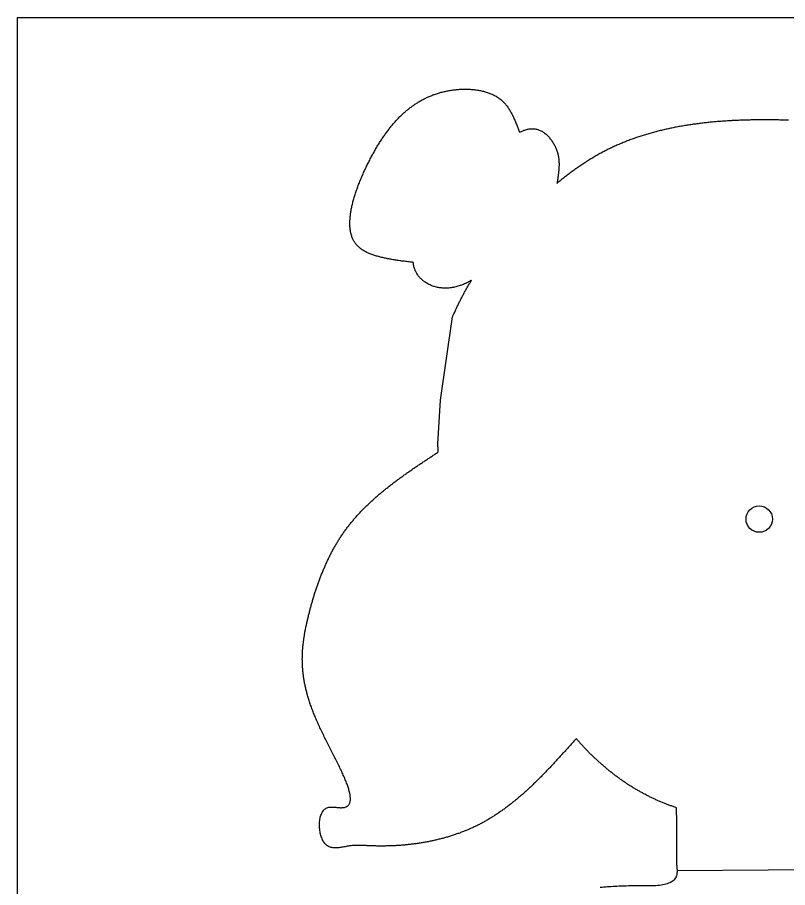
# Model space of a CAD drawing. Header units: millimetres. Extents: x 111 to 2999, y 81 to 1941.
# Drawn here: x 1312.7 to 1603.6, y 1610.7 to 1939.6 of the extents above; entities that cross this region are included whole.
import ezdxf

# ---------------------------------------------------------------- set-up
doc = ezdxf.new("R2010")
doc.units = ezdxf.units.MM
doc.layers.add('RANGO', color=6, linetype='Continuous')

msp = doc.modelspace()

# ---------------------------------------------------------------- linework, layer by layer
msp.add_lwpolyline([(1312.73, 1939.57), (1882.73, 1939.57), (1882.73, 1039.57), (1312.73, 1039.57)], close=True)
for points in [[(1561.71, 1619.18, 0), (1561.71, 1627.22, 0), (1561.71, 1635.26, 0), (1561.61, 1640.92, 0), (1561.3, 1641.03, 0), (1560.98, 1641.14, 0), (1560.66, 1641.25, 0), (1560.35, 1641.36, 0), (1560.03, 1641.47, 0), (1559.72, 1641.58, 0), (1559.4, 1641.69, 0), (1559.09, 1641.81, 0), (1558.78, 1641.92, 0), (1558.46, 1642.04, 0), (1558.15, 1642.16, 0), (1557.84, 1642.28, 0), (1557.53, 1642.4, 0), (1557.22, 1642.53, 0), (1556.91, 1642.65, 0), (1556.6, 1642.77, 0), (1556.29, 1642.9, 0), (1555.98, 1643.03, 0), (1555.67, 1643.16, 0), (1555.37, 1643.29, 0), (1555.06, 1643.42, 0), (1554.75, 1643.55, 0), (1554.45, 1643.69, 0), (1554.14, 1643.82, 0), (1553.84, 1643.96, 0), (1553.53, 1644.1, 0), (1553.23, 1644.24, 0), (1552.93, 1644.38, 0), (1552.63, 1644.52, 0), (1552.32, 1644.66, 0), (1552.02, 1644.81, 0), (1551.72, 1644.95, 0), (1551.42, 1645.1, 0), (1551.12, 1645.25, 0), (1550.83, 1645.4, 0), (1550.53, 1645.55, 0), (1550.23, 1645.7, 0), (1549.93, 1645.86, 0), (1549.64, 1646.01, 0), (1549.34, 1646.17, 0), (1549.05, 1646.33, 0), (1548.75, 1646.49, 0), (1548.46, 1646.65, 0), (1548.17, 1646.81, 0), (1547.88, 1646.97, 0), (1547.58, 1647.14, 0), (1547.29, 1647.3, 0), (1547, 1647.47, 0), (1546.71, 1647.64, 0), (1546.42, 1647.81, 0), (1546.14, 1647.98, 0), (1545.85, 1648.15, 0), (1545.56, 1648.32, 0), (1545.28, 1648.5, 0), (1544.99, 1648.67, 0), (1544.71, 1648.85, 0), (1544.42, 1649.03, 0), (1544.14, 1649.2, 0), (1543.85, 1649.38, 0), (1543.57, 1649.57, 0), (1543.29, 1649.75, 0), (1543.01, 1649.93, 0), (1542.73, 1650.12, 0), (1542.45, 1650.3, 0), (1542.17, 1650.49, 0), (1541.89, 1650.68, 0), (1541.62, 1650.87, 0), (1541.34, 1651.06, 0), (1541.06, 1651.25, 0), (1540.79, 1651.45, 0), (1540.51, 1651.64, 0), (1540.24, 1651.84, 0), (1539.97, 1652.03, 0), (1539.69, 1652.23, 0), (1539.42, 1652.43, 0), (1539.15, 1652.63, 0), (1538.88, 1652.83, 0), (1538.61, 1653.03, 0), (1538.34, 1653.23, 0), (1538.07, 1653.44, 0), (1537.81, 1653.64, 0), (1537.54, 1653.85, 0), (1537.27, 1654.06, 0), (1537.01, 1654.27, 0), (1536.74, 1654.47, 0), (1536.48, 1654.69, 0), (1536.22, 1654.9, 0), (1535.95, 1655.11, 0), (1535.69, 1655.32, 0), (1535.43, 1655.54, 0), (1535.17, 1655.75, 0), (1534.91, 1655.97, 0), (1534.65, 1656.19, 0), (1534.4, 1656.41, 0), (1534.14, 1656.63, 0), (1533.88, 1656.85, 0), (1533.63, 1657.07, 0), (1533.37, 1657.29, 0), (1533.12, 1657.51, 0), (1532.86, 1657.74, 0), (1532.61, 1657.96, 0), (1532.36, 1658.19, 0), (1532.11, 1658.42, 0), (1531.86, 1658.65, 0), (1531.61, 1658.87, 0), (1531.36, 1659.11, 0), (1531.11, 1659.34, 0), (1530.86, 1659.57, 0), (1530.62, 1659.8, 0), (1530.37, 1660.03, 0), (1530.13, 1660.27, 0), (1529.88, 1660.51, 0), (1529.64, 1660.74, 0), (1529.4, 1660.98, 0), (1529.15, 1661.22, 0), (1528.91, 1661.46, 0), (1528.67, 1661.7, 0), (1528.43, 1661.94, 0), (1528.2, 1662.18, 0), (1527.96, 1662.42, 0), (1527.72, 1662.66, 0), (1527.48, 1662.91, 0), (1527.25, 1663.15, 0), (1527.01, 1663.4, 0), (1526.78, 1663.65, 0), (1526.55, 1663.89, 0), (1526.32, 1664.14, 0), (1526.08, 1664.39, 0), (1525.85, 1664.64, 0), (1525.62, 1664.89, 0), (1525.4, 1665.14, 0), (1525.17, 1665.4, 0), (1524.94, 1665.65, 0), (1524.71, 1665.9, 0), (1524.49, 1666.16, 0), (1524.26, 1666.41, 0), (1524.04, 1666.67, 0), (1523.82, 1666.92, 0), (1523.58, 1666.89, 0), (1523.33, 1666.61, 0), (1523.07, 1666.32, 0), (1522.82, 1666.04, 0), (1522.56, 1665.75, 0), (1522.31, 1665.47, 0), (1522.06, 1665.18, 0), (1521.8, 1664.9, 0), (1521.55, 1664.61, 0), (1521.3, 1664.33, 0), (1521.04, 1664.04, 0), (1520.79, 1663.76, 0), (1520.53, 1663.47, 0), (1520.28, 1663.19, 0), (1520.03, 1662.91, 0), (1519.77, 1662.62, 0), (1519.52, 1662.34, 0), (1519.26, 1662.06, 0), (1519.01, 1661.77, 0), (1518.75, 1661.49, 0), (1518.5, 1661.21, 0), (1518.24, 1660.93, 0), (1517.99, 1660.64, 0), (1517.73, 1660.36, 0), (1517.47, 1660.08, 0), (1517.22, 1659.8, 0), (1516.96, 1659.52, 0), (1516.7, 1659.24, 0), (1516.45, 1658.96, 0), (1516.19, 1658.68, 0), (1515.93, 1658.4, 0), (1515.68, 1658.12, 0), (1515.42, 1657.84, 0), (1515.16, 1657.56, 0), (1514.9, 1657.29, 0), (1514.64, 1657.01, 0), (1514.38, 1656.73, 0), (1514.12, 1656.46, 0), (1513.86, 1656.18, 0), (1513.6, 1655.91, 0), (1513.34, 1655.63, 0), (1513.08, 1655.36, 0), (1512.82, 1655.08, 0), (1512.56, 1654.81, 0), (1512.3, 1654.54, 0), (1512.04, 1654.27, 0), (1511.78, 1654, 0), (1511.51, 1653.73, 0), (1511.25, 1653.46, 0), (1510.99, 1653.19, 0), (1510.72, 1652.92, 0), (1510.46, 1652.65, 0), (1510.19, 1652.39, 0), (1509.93, 1652.12, 0), (1509.66, 1651.85, 0), (1509.4, 1651.59, 0), (1509.13, 1651.32, 0), (1508.86, 1651.06, 0), (1508.59, 1650.8, 0), (1508.33, 1650.54, 0), (1508.06, 1650.28, 0), (1507.79, 1650.02, 0), (1507.52, 1649.76, 0), (1507.25, 1649.5, 0), (1506.98, 1649.24, 0), (1506.71, 1648.98, 0), (1506.43, 1648.73, 0), (1506.16, 1648.47, 0), (1505.89, 1648.22, 0), (1505.62, 1647.97, 0), (1505.34, 1647.71, 0), (1505.07, 1647.46, 0), (1504.79, 1647.21, 0), (1504.52, 1646.96, 0), (1504.24, 1646.71, 0), (1503.96, 1646.47, 0), (1503.68, 1646.22, 0), (1503.41, 1645.97, 0), (1503.13, 1645.73, 0), (1502.85, 1645.49, 0), (1502.57, 1645.25, 0), (1502.29, 1645, 0), (1502, 1644.76, 0), (1501.72, 1644.53, 0), (1501.44, 1644.29, 0), (1501.15, 1644.05, 0), (1500.87, 1643.82, 0), (1500.58, 1643.58, 0), (1500.3, 1643.35, 0), (1500.01, 1643.12, 0), (1499.72, 1642.89, 0), (1499.44, 1642.66, 0), (1499.15, 1642.43, 0), (1498.86, 1642.2, 0), (1498.57, 1641.98, 0), (1498.28, 1641.75, 0), (1497.98, 1641.53, 0), (1497.69, 1641.31, 0), (1497.4, 1641.09, 0), (1497.1, 1640.87, 0), (1496.81, 1640.65, 0), (1496.51, 1640.43, 0), (1496.21, 1640.22, 0), (1495.92, 1640, 0), (1495.62, 1639.79, 0), (1495.32, 1639.58, 0), (1495.02, 1639.37, 0), (1494.71, 1639.16, 0), (1494.41, 1638.96, 0), (1494.11, 1638.75, 0), (1493.8, 1638.55, 0), (1493.5, 1638.35, 0), (1493.19, 1638.15, 0), (1492.89, 1637.95, 0), (1492.58, 1637.75, 0), (1492.27, 1637.55, 0), (1491.96, 1637.36, 0), (1491.65, 1637.17, 0), (1491.34, 1636.97, 0), (1491.02, 1636.79, 0), (1490.71, 1636.6, 0), (1490.39, 1636.41, 0), (1490.08, 1636.23, 0), (1489.76, 1636.04, 0), (1489.44, 1635.86, 0), (1489.12, 1635.68, 0), (1488.8, 1635.5, 0), (1488.48, 1635.33, 0), (1488.16, 1635.15, 0), (1487.84, 1634.98, 0), (1487.51, 1634.81, 0), (1487.19, 1634.64, 0), (1486.86, 1634.47, 0), (1486.53, 1634.3, 0), (1486.21, 1634.14, 0), (1485.88, 1633.98, 0), (1485.54, 1633.82, 0), (1485.21, 1633.66, 0), (1484.88, 1633.5, 0), (1484.54, 1633.35, 0), (1484.21, 1633.19, 0), (1483.87, 1633.04, 0), (1483.53, 1632.89, 0), (1483.2, 1632.75, 0), (1482.86, 1632.6, 0), (1482.51, 1632.46, 0), (1482.17, 1632.31, 0), (1481.83, 1632.17, 0), (1481.48, 1632.04, 0), (1481.14, 1631.9, 0), (1480.79, 1631.77, 0), (1480.45, 1631.63, 0), (1480.1, 1631.5, 0), (1479.75, 1631.37, 0), (1479.4, 1631.24, 0), (1479.05, 1631.12, 0), (1478.7, 1631, 0), (1478.34, 1630.87, 0), (1477.99, 1630.75, 0), (1477.63, 1630.63, 0), (1477.28, 1630.52, 0), (1476.92, 1630.4, 0), (1476.57, 1630.29, 0), (1476.21, 1630.18, 0), (1475.85, 1630.07, 0), (1475.49, 1629.96, 0), (1475.13, 1629.85, 0), (1474.77, 1629.75, 0), (1474.41, 1629.65, 0), (1474.05, 1629.55, 0), (1473.69, 1629.45, 0), (1473.32, 1629.35, 0), (1472.96, 1629.25, 0), (1472.59, 1629.16, 0), (1472.23, 1629.07, 0), (1471.86, 1628.98, 0), (1471.5, 1628.89, 0), (1471.13, 1628.8, 0), (1470.76, 1628.71, 0), (1470.4, 1628.63, 0), (1470.03, 1628.55, 0), (1469.66, 1628.47, 0), (1469.29, 1628.39, 0), (1468.92, 1628.31, 0), (1468.55, 1628.23, 0), (1468.18, 1628.16, 0), (1467.81, 1628.09, 0), (1467.44, 1628.02, 0), (1467.07, 1627.95, 0), (1466.7, 1627.88, 0), (1466.32, 1627.81, 0), (1465.95, 1627.75, 0), (1465.58, 1627.69, 0), (1465.21, 1627.63, 0), (1464.83, 1627.57, 0), (1464.46, 1627.51, 0), (1464.09, 1627.45, 0), (1463.71, 1627.4, 0), (1463.34, 1627.34, 0), (1462.96, 1627.29, 0), (1462.59, 1627.24, 0), (1462.21, 1627.19, 0), (1461.84, 1627.15, 0), (1461.46, 1627.1, 0), (1461.09, 1627.06, 0), (1460.71, 1627.02, 0), (1460.34, 1626.97, 0), (1459.96, 1626.94, 0), (1459.59, 1626.9, 0), (1459.21, 1626.86, 0), (1458.84, 1626.83, 0), (1458.46, 1626.79, 0), (1458.09, 1626.76, 0), (1457.71, 1626.73, 0), (1457.34, 1626.7, 0), (1456.96, 1626.68, 0), (1456.59, 1626.65, 0), (1456.21, 1626.63, 0), (1455.84, 1626.6, 0), (1455.47, 1626.58, 0), (1455.09, 1626.56, 0), (1454.72, 1626.54, 0), (1454.34, 1626.53, 0), (1453.97, 1626.51, 0), (1453.6, 1626.5, 0), (1453.22, 1626.49, 0), (1452.85, 1626.47, 0), (1452.48, 1626.46, 0), (1452.11, 1626.46, 0), (1451.73, 1626.45, 0), (1451.36, 1626.44, 0), (1450.99, 1626.44, 0), (1450.62, 1626.44, 0), (1450.25, 1626.44, 0), (1449.88, 1626.44, 0), (1449.51, 1626.44, 0), (1449.14, 1626.44, 0), (1448.77, 1626.45, 0), (1448.4, 1626.45, 0), (1448.04, 1626.46, 0), (1447.67, 1626.47, 0), (1447.3, 1626.48, 0), (1446.94, 1626.49, 0), (1446.57, 1626.5, 0), (1446.21, 1626.51, 0), (1445.84, 1626.53, 0), (1445.48, 1626.55, 0), (1445.11, 1626.56, 0), (1444.75, 1626.58, 0), (1444.39, 1626.6, 0), (1444.03, 1626.62, 0), (1443.66, 1626.64, 0), (1443.3, 1626.66, 0), (1442.94, 1626.68, 0), (1442.57, 1626.69, 0), (1442.21, 1626.7, 0), (1441.84, 1626.71, 0), (1441.47, 1626.71, 0), (1441.1, 1626.71, 0), (1440.73, 1626.71, 0), (1440.35, 1626.69, 0), (1439.98, 1626.68, 0), (1439.59, 1626.65, 0), (1439.21, 1626.62, 0), (1438.82, 1626.58, 0), (1438.43, 1626.53, 0), (1438.04, 1626.47, 0), (1437.64, 1626.4, 0), (1437.24, 1626.34, 0), (1436.84, 1626.26, 0), (1436.44, 1626.19, 0), (1436.04, 1626.12, 0), (1435.64, 1626.05, 0), (1435.24, 1625.98, 0), (1434.84, 1625.92, 0), (1434.45, 1625.86, 0), (1434.06, 1625.81, 0), (1433.67, 1625.77, 0), (1433.29, 1625.75, 0), (1432.91, 1625.73, 0), (1432.54, 1625.73, 0), (1432.18, 1625.75, 0), (1431.82, 1625.78, 0), (1431.48, 1625.84, 0), (1431.14, 1625.91, 0), (1430.81, 1626.01, 0), (1430.49, 1626.13, 0), (1430.18, 1626.28, 0), (1429.88, 1626.46, 0), (1429.6, 1626.66, 0), (1429.33, 1626.89, 0), (1429.07, 1627.15, 0), (1428.82, 1627.44, 0), (1428.59, 1627.75, 0), (1428.37, 1628.08, 0), (1428.16, 1628.44, 0), (1427.97, 1628.81, 0), (1427.79, 1629.2, 0), (1427.63, 1629.61, 0), (1427.47, 1630.03, 0), (1427.34, 1630.46, 0), (1427.22, 1630.91, 0), (1427.11, 1631.36, 0), (1427.02, 1631.82, 0), (1426.94, 1632.29, 0), (1426.87, 1632.76, 0), (1426.83, 1633.24, 0), (1426.79, 1633.71, 0), (1426.78, 1634.19, 0), (1426.78, 1634.66, 0), (1426.79, 1635.13, 0), (1426.82, 1635.59, 0), (1426.87, 1636.05, 0), (1426.93, 1636.49, 0), (1427.01, 1636.93, 0), (1427.11, 1637.35, 0), (1427.22, 1637.76, 0), (1427.35, 1638.16, 0), (1427.5, 1638.54, 0), (1427.66, 1638.9, 0), (1427.84, 1639.23, 0), (1428.04, 1639.55, 0), (1428.26, 1639.84, 0), (1428.49, 1640.11, 0), (1428.75, 1640.35, 0), (1429.02, 1640.56, 0), (1429.31, 1640.75, 0), (1429.62, 1640.9, 0), (1429.94, 1641.01, 0), (1430.29, 1641.1, 0), (1430.65, 1641.15, 0), (1431.02, 1641.18, 0), (1431.39, 1641.19, 0), (1431.78, 1641.19, 0), (1432.17, 1641.17, 0), (1432.56, 1641.13, 0), (1432.95, 1641.1, 0), (1433.33, 1641.06, 0), (1433.71, 1641.02, 0), (1434.08, 1640.98, 0), (1434.44, 1640.95, 0), (1434.78, 1640.94, 0), (1435.1, 1640.94, 0), (1435.41, 1640.95, 0), (1435.7, 1640.97, 0), (1435.98, 1641.01, 0), (1436.23, 1641.07, 0), (1436.48, 1641.13, 0), (1436.71, 1641.21, 0), (1436.92, 1641.3, 0), (1437.12, 1641.41, 0), (1437.3, 1641.53, 0), (1437.47, 1641.66, 0), (1437.63, 1641.8, 0), (1437.77, 1641.95, 0), (1437.89, 1642.12, 0), (1438.01, 1642.29, 0), (1438.11, 1642.48, 0), (1438.2, 1642.68, 0), (1438.27, 1642.89, 0), (1438.33, 1643.11, 0), (1438.38, 1643.34, 0), (1438.42, 1643.58, 0), (1438.45, 1643.83, 0), (1438.46, 1644.1, 0), (1438.47, 1644.37, 0), (1438.46, 1644.65, 0), (1438.44, 1644.94, 0), (1438.41, 1645.24, 0), (1438.37, 1645.54, 0), (1438.32, 1645.86, 0), (1438.26, 1646.18, 0), (1438.2, 1646.52, 0), (1438.12, 1646.86, 0), (1438.03, 1647.21, 0), (1437.93, 1647.56, 0), (1437.83, 1647.93, 0), (1437.72, 1648.3, 0), (1437.6, 1648.68, 0), (1437.47, 1649.06, 0), (1437.33, 1649.45, 0), (1437.19, 1649.85, 0), (1437.03, 1650.25, 0), (1436.88, 1650.66, 0), (1436.71, 1651.08, 0), (1436.54, 1651.5, 0), (1436.36, 1651.93, 0), (1436.18, 1652.36, 0), (1435.99, 1652.8, 0), (1435.8, 1653.24, 0), (1435.6, 1653.69, 0), (1435.39, 1654.14, 0), (1435.18, 1654.6, 0), (1434.97, 1655.06, 0), (1434.75, 1655.52, 0), (1434.53, 1655.99, 0), (1434.3, 1656.46, 0), (1434.07, 1656.93, 0), (1433.84, 1657.41, 0), (1433.6, 1657.89, 0), (1433.37, 1658.37, 0), (1433.12, 1658.85, 0), (1432.88, 1659.34, 0), (1432.64, 1659.83, 0), (1432.39, 1660.32, 0), (1432.14, 1660.81, 0), (1431.89, 1661.31, 0), (1431.64, 1661.8, 0), (1431.38, 1662.3, 0), (1431.13, 1662.8, 0), (1430.88, 1663.29, 0), (1430.63, 1663.79, 0), (1430.37, 1664.29, 0), (1430.12, 1664.79, 0), (1429.87, 1665.29, 0), (1429.62, 1665.78, 0), (1429.36, 1666.28, 0), (1429.12, 1666.78, 0), (1428.87, 1667.27, 0), (1428.62, 1667.77, 0), (1428.38, 1668.26, 0), (1428.14, 1668.75, 0), (1427.9, 1669.24, 0), (1427.66, 1669.73, 0), (1427.43, 1670.21, 0), (1427.2, 1670.69, 0), (1426.97, 1671.17, 0), (1426.75, 1671.65, 0), (1426.53, 1672.13, 0), (1426.32, 1672.6, 0), (1426.11, 1673.06, 0), (1425.9, 1673.53, 0), (1425.7, 1673.99, 0), (1425.5, 1674.45, 0), (1425.31, 1674.9, 0), (1425.12, 1675.36, 0), (1424.94, 1675.8, 0), (1424.76, 1676.25, 0), (1424.58, 1676.69, 0), (1424.41, 1677.13, 0), (1424.24, 1677.57, 0), (1424.08, 1678.01, 0), (1423.92, 1678.44, 0), (1423.76, 1678.87, 0), (1423.61, 1679.29, 0), (1423.46, 1679.71, 0), (1423.32, 1680.14, 0), (1423.17, 1680.55, 0), (1423.04, 1680.97, 0), (1422.9, 1681.38, 0), (1422.78, 1681.79, 0), (1422.65, 1682.2, 0), (1422.53, 1682.61, 0), (1422.41, 1683.01, 0), (1422.29, 1683.41, 0), (1422.18, 1683.81, 0), (1422.08, 1684.2, 0), (1421.97, 1684.6, 0), (1421.87, 1684.99, 0), (1421.77, 1685.38, 0), (1421.68, 1685.77, 0), (1421.59, 1686.15, 0), (1421.5, 1686.54, 0), (1421.42, 1686.92, 0), (1421.34, 1687.3, 0), (1421.26, 1687.67, 0), (1421.19, 1688.05, 0), (1421.12, 1688.42, 0), (1421.05, 1688.79, 0), (1420.99, 1689.16, 0), (1420.93, 1689.53, 0), (1420.87, 1689.9, 0), (1420.81, 1690.26, 0), (1420.76, 1690.63, 0), (1420.71, 1690.99, 0), (1420.67, 1691.35, 0), (1420.62, 1691.71, 0), (1420.58, 1692.07, 0), (1420.55, 1692.42, 0), (1420.51, 1692.78, 0), (1420.48, 1693.13, 0), (1420.45, 1693.48, 0), (1420.43, 1693.83, 0), (1420.4, 1694.18, 0), (1420.38, 1694.53, 0), (1420.37, 1694.88, 0), (1420.35, 1695.22, 0), (1420.34, 1695.57, 0), (1420.33, 1695.91, 0), (1420.32, 1696.25, 0), (1420.32, 1696.6, 0), (1420.31, 1696.94, 0), (1420.31, 1697.28, 0), (1420.32, 1697.62, 0), (1420.32, 1697.96, 0), (1420.33, 1698.29, 0), (1420.34, 1698.63, 0), (1420.35, 1698.97, 0), (1420.36, 1699.3, 0), (1420.38, 1699.64, 0), (1420.4, 1699.97, 0), (1420.42, 1700.31, 0), (1420.44, 1700.64, 0), (1420.47, 1700.97, 0), (1420.5, 1701.3, 0), (1420.53, 1701.64, 0), (1420.56, 1701.97, 0), (1420.59, 1702.3, 0), (1420.63, 1702.63, 0), (1420.66, 1702.96, 0), (1420.7, 1703.29, 0), (1420.74, 1703.63, 0), (1420.79, 1703.96, 0), (1420.83, 1704.29, 0), (1420.88, 1704.62, 0), (1420.93, 1704.95, 0), (1420.98, 1705.28, 0), (1421.03, 1705.61, 0), (1421.08, 1705.94, 0), (1421.14, 1706.27, 0), (1421.2, 1706.6, 0), (1421.25, 1706.93, 0), (1421.31, 1707.27, 0), (1421.38, 1707.6, 0), (1421.44, 1707.93, 0), (1421.5, 1708.26, 0), (1421.57, 1708.6, 0), (1421.64, 1708.93, 0), (1421.7, 1709.27, 0), (1421.77, 1709.6, 0), (1421.85, 1709.94, 0), (1421.92, 1710.27, 0), (1421.99, 1710.61, 0), (1422.07, 1710.95, 0), (1422.14, 1711.28, 0), (1422.22, 1711.62, 0), (1422.3, 1711.96, 0), (1422.38, 1712.3, 0), (1422.46, 1712.65, 0), (1422.54, 1712.99, 0), (1422.62, 1713.33, 0), (1422.71, 1713.68, 0), (1422.79, 1714.02, 0), (1422.88, 1714.37, 0), (1422.97, 1714.71, 0), (1423.06, 1715.06, 0), (1423.15, 1715.41, 0), (1423.24, 1715.75, 0), (1423.33, 1716.1, 0), (1423.42, 1716.45, 0), (1423.52, 1716.8, 0), (1423.61, 1717.15, 0), (1423.71, 1717.5, 0), (1423.81, 1717.85, 0), (1423.91, 1718.21, 0), (1424.01, 1718.56, 0), (1424.11, 1718.91, 0), (1424.21, 1719.26, 0), (1424.31, 1719.61, 0), (1424.42, 1719.97, 0), (1424.53, 1720.32, 0), (1424.63, 1720.68, 0), (1424.74, 1721.03, 0), (1424.85, 1721.38, 0), (1424.97, 1721.74, 0), (1425.08, 1722.09, 0), (1425.19, 1722.45, 0), (1425.31, 1722.8, 0), (1425.42, 1723.16, 0), (1425.54, 1723.51, 0), (1425.66, 1723.87, 0), (1425.78, 1724.22, 0), (1425.9, 1724.58, 0), (1426.03, 1724.93, 0), (1426.15, 1725.29, 0), (1426.28, 1725.64, 0), (1426.4, 1725.99, 0), (1426.53, 1726.35, 0), (1426.66, 1726.7, 0), (1426.79, 1727.06, 0), (1426.93, 1727.41, 0), (1427.06, 1727.76, 0), (1427.2, 1728.12, 0), (1427.33, 1728.47, 0), (1427.47, 1728.82, 0), (1427.61, 1729.17, 0), (1427.75, 1729.53, 0), (1427.89, 1729.88, 0), (1428.04, 1730.23, 0), (1428.18, 1730.58, 0), (1428.33, 1730.93, 0), (1428.48, 1731.28, 0), (1428.63, 1731.62, 0), (1428.78, 1731.97, 0), (1428.93, 1732.32, 0), (1429.08, 1732.67, 0), (1429.24, 1733.01, 0), (1429.4, 1733.36, 0), (1429.55, 1733.7, 0), (1429.71, 1734.05, 0), (1429.87, 1734.39, 0), (1430.04, 1734.73, 0), (1430.2, 1735.07, 0), (1430.37, 1735.42, 0), (1430.53, 1735.76, 0), (1430.7, 1736.09, 0), (1430.87, 1736.43, 0), (1431.04, 1736.77, 0), (1431.22, 1737.11, 0), (1431.39, 1737.44, 0), (1431.57, 1737.78, 0), (1431.75, 1738.11, 0), (1431.93, 1738.44, 0), (1432.11, 1738.77, 0), (1432.29, 1739.1, 0), (1432.47, 1739.43, 0), (1432.66, 1739.76, 0), (1432.85, 1740.09, 0), (1433.04, 1740.41, 0), (1433.23, 1740.73, 0), (1433.42, 1741.06, 0), (1433.61, 1741.38, 0), (1433.81, 1741.7, 0), (1434, 1742.02, 0), (1434.2, 1742.33, 0), (1434.4, 1742.65, 0), (1434.61, 1742.96, 0), (1434.81, 1743.28, 0), (1435.01, 1743.59, 0), (1435.22, 1743.9, 0), (1435.43, 1744.21, 0), (1435.64, 1744.51, 0), (1435.85, 1744.82, 0), (1436.07, 1745.12, 0), (1436.28, 1745.43, 0), (1436.5, 1745.73, 0), (1436.72, 1746.03, 0), (1436.94, 1746.32, 0), (1437.16, 1746.62, 0), (1437.38, 1746.92, 0), (1437.6, 1747.21, 0), (1437.83, 1747.5, 0), (1438.06, 1747.79, 0), (1438.29, 1748.08, 0), (1438.52, 1748.37, 0), (1438.75, 1748.66, 0), (1438.98, 1748.94, 0), (1439.22, 1749.23, 0), (1439.46, 1749.51, 0), (1439.69, 1749.79, 0), (1439.93, 1750.07, 0), (1440.17, 1750.35, 0), (1440.42, 1750.63, 0), (1440.66, 1750.9, 0), (1440.9, 1751.18, 0), (1441.15, 1751.45, 0), (1441.4, 1751.72, 0), (1441.65, 1751.99, 0), (1441.9, 1752.26, 0), (1442.15, 1752.53, 0), (1442.4, 1752.8, 0), (1442.66, 1753.07, 0), (1442.91, 1753.33, 0), (1443.17, 1753.59, 0), (1443.43, 1753.86, 0), (1443.68, 1754.12, 0), (1443.94, 1754.38, 0), (1444.21, 1754.64, 0), (1444.47, 1754.9, 0), (1444.73, 1755.15, 0), (1445, 1755.41, 0), (1445.26, 1755.67, 0), (1445.53, 1755.92, 0), (1445.8, 1756.17, 0), (1446.07, 1756.42, 0), (1446.34, 1756.67, 0), (1446.61, 1756.92, 0), (1446.89, 1757.17, 0), (1447.16, 1757.42, 0), (1447.43, 1757.67, 0), (1447.71, 1757.91, 0), (1447.99, 1758.16, 0), (1448.26, 1758.4, 0), (1448.54, 1758.65, 0), (1448.82, 1758.89, 0), (1449.1, 1759.13, 0), (1449.39, 1759.37, 0), (1449.67, 1759.61, 0), (1449.95, 1759.85, 0), (1450.24, 1760.09, 0), (1450.52, 1760.33, 0), (1450.81, 1760.56, 0), (1451.1, 1760.8, 0), (1451.39, 1761.03, 0), (1451.67, 1761.27, 0), (1451.96, 1761.5, 0), (1452.26, 1761.73, 0), (1452.55, 1761.96, 0), (1452.84, 1762.19, 0), (1453.13, 1762.42, 0), (1453.43, 1762.65, 0), (1453.72, 1762.88, 0), (1454.02, 1763.11, 0), (1454.31, 1763.34, 0), (1454.61, 1763.56, 0), (1454.91, 1763.79, 0), (1455.21, 1764.02, 0), (1455.5, 1764.24, 0), (1455.8, 1764.46, 0), (1456.1, 1764.69, 0), (1456.4, 1764.91, 0), (1456.71, 1765.13, 0), (1457.01, 1765.35, 0), (1457.31, 1765.58, 0), (1457.61, 1765.8, 0), (1457.92, 1766.02, 0), (1458.22, 1766.24, 0), (1458.53, 1766.46, 0), (1458.83, 1766.67, 0), (1459.14, 1766.89, 0), (1459.45, 1767.11, 0), (1459.75, 1767.33, 0), (1460.06, 1767.54, 0), (1460.37, 1767.76, 0), (1460.68, 1767.98, 0), (1460.99, 1768.19, 0), (1461.3, 1768.41, 0), (1461.61, 1768.62, 0), (1461.92, 1768.83, 0), (1462.23, 1769.05, 0), (1462.54, 1769.26, 0), (1462.85, 1769.47, 0), (1463.16, 1769.69, 0), (1463.48, 1769.9, 0), (1463.79, 1770.11, 0), (1464.1, 1770.32, 0), (1464.41, 1770.54, 0), (1464.73, 1770.75, 0), (1465.04, 1770.96, 0), (1465.36, 1771.17, 0), (1465.67, 1771.38, 0), (1465.98, 1771.59, 0), (1466.3, 1771.8, 0), (1466.61, 1772.01, 0), (1466.93, 1772.22, 0), (1467.24, 1772.43, 0), (1467.56, 1772.64, 0), (1467.88, 1772.85, 0), (1468.19, 1773.06, 0), (1468.51, 1773.26, 0), (1468.82, 1773.47, 0), (1469.14, 1773.68, 0), (1469.46, 1773.89, 0), (1469.77, 1774.1, 0), (1470.09, 1774.31, 0), (1470.41, 1774.52, 0), (1470.72, 1774.72, 0), (1471.04, 1774.93, 0), (1471.36, 1775.14, 0), (1471.67, 1775.35, 0), (1471.66, 1775.68, 0), (1471.63, 1776.02, 0), (1471.61, 1776.36, 0), (1471.59, 1776.7, 0), (1471.56, 1777.03, 0), (1471.54, 1777.37, 0), (1471.51, 1777.71, 0), (1471.49, 1778.04, 0), (1471.47, 1778.38, 0), (1472.5, 1794.88, 0), (1477.07, 1826.38, 0), (1477.2, 1826.69, 0), (1477.33, 1826.99, 0), (1477.46, 1827.3, 0), (1477.59, 1827.61, 0), (1477.73, 1827.91, 0), (1477.86, 1828.22, 0), (1478, 1828.53, 0), (1478.14, 1828.83, 0), (1478.28, 1829.14, 0), (1478.42, 1829.44, 0), (1478.56, 1829.75, 0), (1478.7, 1830.05, 0), (1478.84, 1830.35, 0), (1478.99, 1830.66, 0), (1479.13, 1830.96, 0), (1479.28, 1831.26, 0), (1479.43, 1831.57, 0), (1479.58, 1831.87, 0), (1479.73, 1832.17, 0), (1479.88, 1832.47, 0), (1480.03, 1832.77, 0), (1480.18, 1833.07, 0), (1480.34, 1833.37, 0), (1480.49, 1833.67, 0), (1480.65, 1833.97, 0), (1480.81, 1834.27, 0), (1480.96, 1834.57, 0), (1481.12, 1834.87, 0), (1481.28, 1835.16, 0), (1481.45, 1835.46, 0), (1481.61, 1835.76, 0), (1481.77, 1836.06, 0), (1481.94, 1836.35, 0), (1482.1, 1836.65, 0), (1482.27, 1836.94, 0), (1482.44, 1837.24, 0), (1482.61, 1837.53, 0), (1482.78, 1837.83, 0), (1482.95, 1838.12, 0), (1483.12, 1838.41, 0), (1483.29, 1838.71, 0), (1483.46, 1839, 0), (1483.64, 1839.29, 0), (1483.81, 1839.58, 0), (1483.99, 1839.88, 0), (1484.17, 1840.17, 0), (1484.13, 1840.24, 0), (1483.81, 1840.03, 0), (1483.47, 1839.82, 0), (1483.12, 1839.62, 0), (1482.76, 1839.42, 0), (1482.39, 1839.23, 0), (1482, 1839.04, 0), (1481.61, 1838.86, 0), (1481.2, 1838.69, 0), (1480.79, 1838.52, 0), (1480.38, 1838.37, 0), (1479.95, 1838.22, 0), (1479.53, 1838.08, 0), (1479.1, 1837.95, 0), (1478.67, 1837.83, 0), (1478.24, 1837.72, 0), (1477.81, 1837.62, 0), (1477.39, 1837.53, 0), (1476.96, 1837.46, 0), (1476.54, 1837.4, 0), (1476.12, 1837.35, 0), (1475.7, 1837.31, 0), (1475.29, 1837.28, 0), (1474.88, 1837.26, 0), (1474.48, 1837.25, 0), (1474.07, 1837.25, 0), (1473.68, 1837.27, 0), (1473.28, 1837.29, 0), (1472.89, 1837.33, 0), (1472.51, 1837.37, 0), (1472.12, 1837.42, 0), (1471.75, 1837.49, 0), (1471.38, 1837.56, 0), (1471.01, 1837.64, 0), (1470.65, 1837.73, 0), (1470.29, 1837.83, 0), (1469.94, 1837.94, 0), (1469.59, 1838.06, 0), (1469.25, 1838.19, 0), (1468.92, 1838.32, 0), (1468.59, 1838.46, 0), (1468.27, 1838.61, 0), (1467.96, 1838.77, 0), (1467.65, 1838.94, 0), (1467.35, 1839.11, 0), (1467.05, 1839.29, 0), (1466.76, 1839.48, 0), (1466.48, 1839.67, 0), (1466.21, 1839.87, 0), (1465.95, 1840.08, 0), (1465.69, 1840.29, 0), (1465.44, 1840.51, 0), (1465.2, 1840.74, 0), (1464.96, 1840.97, 0), (1464.74, 1841.21, 0), (1464.52, 1841.45, 0), (1464.32, 1841.7, 0), (1464.12, 1841.95, 0), (1463.93, 1842.21, 0), (1463.75, 1842.47, 0), (1463.58, 1842.74, 0), (1463.41, 1843.01, 0), (1463.26, 1843.29, 0), (1463.12, 1843.57, 0), (1462.99, 1843.86, 0), (1462.87, 1844.15, 0), (1462.76, 1844.44, 0), (1462.66, 1844.74, 0), (1462.56, 1845.04, 0), (1462.48, 1845.34, 0), (1462.41, 1845.65, 0), (1462.34, 1845.96, 0), (1462.29, 1846.27, 0), (1462.24, 1846.59, 0), (1462.2, 1846.91, 0), (1461.86, 1847.02, 0), (1461.43, 1847.08, 0), (1460.99, 1847.13, 0), (1460.55, 1847.19, 0), (1460.12, 1847.24, 0), (1459.68, 1847.29, 0), (1459.25, 1847.35, 0), (1458.82, 1847.41, 0), (1458.39, 1847.46, 0), (1457.95, 1847.52, 0), (1457.53, 1847.58, 0), (1457.1, 1847.64, 0), (1456.67, 1847.7, 0), (1456.25, 1847.76, 0), (1455.82, 1847.82, 0), (1455.4, 1847.89, 0), (1454.98, 1847.95, 0), (1454.57, 1848.02, 0), (1454.15, 1848.09, 0), (1453.74, 1848.16, 0), (1453.33, 1848.23, 0), (1452.93, 1848.31, 0), (1452.52, 1848.38, 0), (1452.12, 1848.46, 0), (1451.73, 1848.54, 0), (1451.33, 1848.63, 0), (1450.94, 1848.71, 0), (1450.56, 1848.8, 0), (1450.17, 1848.89, 0), (1449.79, 1848.99, 0), (1449.42, 1849.09, 0), (1449.05, 1849.18, 0), (1448.68, 1849.29, 0), (1448.32, 1849.39, 0), (1447.96, 1849.5, 0), (1447.61, 1849.62, 0), (1447.26, 1849.73, 0), (1446.92, 1849.85, 0), (1446.58, 1849.97, 0), (1446.24, 1850.1, 0), (1445.92, 1850.23, 0), (1445.59, 1850.37, 0), (1445.28, 1850.5, 0), (1444.96, 1850.65, 0), (1444.66, 1850.79, 0), (1444.36, 1850.94, 0), (1444.07, 1851.1, 0), (1443.78, 1851.26, 0), (1443.5, 1851.42, 0), (1443.22, 1851.59, 0), (1442.96, 1851.77, 0), (1442.7, 1851.94, 0), (1442.44, 1852.13, 0), (1442.19, 1852.32, 0), (1441.96, 1852.51, 0), (1441.72, 1852.71, 0), (1441.5, 1852.91, 0), (1441.28, 1853.12, 0), (1441.07, 1853.34, 0), (1440.87, 1853.56, 0), (1440.68, 1853.79, 0), (1440.49, 1854.02, 0), (1440.31, 1854.26, 0), (1440.14, 1854.5, 0), (1439.98, 1854.75, 0), (1439.83, 1855, 0), (1439.68, 1855.26, 0), (1439.54, 1855.53, 0), (1439.41, 1855.8, 0), (1439.29, 1856.08, 0), (1439.18, 1856.36, 0), (1439.07, 1856.64, 0), (1438.97, 1856.93, 0), (1438.87, 1857.23, 0), (1438.79, 1857.53, 0), (1438.71, 1857.83, 0), (1438.63, 1858.14, 0), (1438.57, 1858.46, 0), (1438.51, 1858.77, 0), (1438.46, 1859.1, 0), (1438.41, 1859.42, 0), (1438.37, 1859.75, 0), (1438.34, 1860.09, 0), (1438.31, 1860.43, 0), (1438.29, 1860.77, 0), (1438.28, 1861.11, 0), (1438.27, 1861.46, 0), (1438.27, 1861.81, 0), (1438.27, 1862.17, 0), (1438.28, 1862.53, 0), (1438.3, 1862.89, 0), (1438.32, 1863.25, 0), (1438.34, 1863.62, 0), (1438.38, 1863.99, 0), (1438.41, 1864.37, 0), (1438.46, 1864.74, 0), (1438.5, 1865.12, 0), (1438.56, 1865.5, 0), (1438.61, 1865.89, 0), (1438.68, 1866.27, 0), (1438.74, 1866.66, 0), (1438.82, 1867.05, 0), (1438.89, 1867.45, 0), (1438.98, 1867.84, 0), (1439.06, 1868.24, 0), (1439.15, 1868.63, 0), (1439.25, 1869.03, 0), (1439.35, 1869.44, 0), (1439.45, 1869.84, 0), (1439.56, 1870.24, 0), (1439.67, 1870.65, 0), (1439.78, 1871.05, 0), (1439.9, 1871.46, 0), (1440.02, 1871.87, 0), (1440.15, 1872.28, 0), (1440.28, 1872.69, 0), (1440.41, 1873.1, 0), (1440.55, 1873.51, 0), (1440.69, 1873.93, 0), (1440.83, 1874.34, 0), (1440.98, 1874.75, 0), (1441.13, 1875.16, 0), (1441.28, 1875.58, 0), (1441.43, 1875.99, 0), (1441.59, 1876.4, 0), (1441.75, 1876.82, 0), (1441.91, 1877.23, 0), (1442.08, 1877.64, 0), (1442.25, 1878.06, 0), (1442.42, 1878.47, 0), (1442.59, 1878.88, 0), (1442.76, 1879.29, 0), (1442.94, 1879.7, 0), (1443.12, 1880.11, 0), (1443.3, 1880.51, 0), (1443.48, 1880.92, 0), (1443.66, 1881.33, 0), (1443.85, 1881.73, 0), (1444.03, 1882.13, 0), (1444.22, 1882.53, 0), (1444.41, 1882.93, 0), (1444.6, 1883.33, 0), (1444.79, 1883.73, 0), (1444.99, 1884.12, 0), (1445.18, 1884.52, 0), (1445.38, 1884.91, 0), (1445.57, 1885.3, 0), (1445.77, 1885.68, 0), (1445.97, 1886.07, 0), (1446.17, 1886.45, 0), (1446.37, 1886.83, 0), (1446.57, 1887.21, 0), (1446.77, 1887.58, 0), (1446.97, 1887.96, 0), (1447.18, 1888.33, 0), (1447.39, 1888.7, 0), (1447.59, 1889.07, 0), (1447.8, 1889.43, 0), (1448.01, 1889.8, 0), (1448.22, 1890.16, 0), (1448.43, 1890.52, 0), (1448.64, 1890.88, 0), (1448.86, 1891.23, 0), (1449.07, 1891.58, 0), (1449.29, 1891.93, 0), (1449.51, 1892.28, 0), (1449.72, 1892.62, 0), (1449.94, 1892.97, 0), (1450.17, 1893.31, 0), (1450.39, 1893.65, 0), (1450.61, 1893.98, 0), (1450.84, 1894.32, 0), (1451.06, 1894.65, 0), (1451.29, 1894.98, 0), (1451.52, 1895.3, 0), (1451.75, 1895.62, 0), (1451.98, 1895.95, 0), (1452.22, 1896.26, 0), (1452.45, 1896.58, 0), (1452.69, 1896.89, 0), (1452.93, 1897.2, 0), (1453.17, 1897.51, 0), (1453.41, 1897.82, 0), (1453.65, 1898.12, 0), (1453.89, 1898.42, 0), (1454.14, 1898.72, 0), (1454.38, 1899.01, 0), (1454.63, 1899.31, 0), (1454.88, 1899.6, 0), (1455.13, 1899.88, 0), (1455.38, 1900.17, 0), (1455.64, 1900.45, 0), (1455.89, 1900.73, 0), (1456.15, 1901, 0), (1456.41, 1901.28, 0), (1456.67, 1901.55, 0), (1456.93, 1901.81, 0), (1457.2, 1902.08, 0), (1457.46, 1902.34, 0), (1457.73, 1902.6, 0), (1458, 1902.86, 0), (1458.27, 1903.11, 0), (1458.54, 1903.36, 0), (1458.82, 1903.6, 0), (1459.09, 1903.85, 0), (1459.37, 1904.09, 0), (1459.65, 1904.33, 0), (1459.93, 1904.56, 0), (1460.21, 1904.79, 0), (1460.5, 1905.02, 0), (1460.79, 1905.25, 0), (1461.07, 1905.47, 0), (1461.36, 1905.69, 0), (1461.66, 1905.91, 0), (1461.95, 1906.12, 0), (1462.25, 1906.33, 0), (1462.54, 1906.54, 0), (1462.84, 1906.74, 0), (1463.14, 1906.94, 0), (1463.45, 1907.14, 0), (1463.75, 1907.33, 0), (1464.06, 1907.52, 0), (1464.37, 1907.71, 0), (1464.68, 1907.89, 0), (1465, 1908.08, 0), (1465.31, 1908.25, 0), (1465.63, 1908.43, 0), (1465.95, 1908.6, 0), (1466.27, 1908.76, 0), (1466.59, 1908.93, 0), (1466.92, 1909.09, 0), (1467.25, 1909.25, 0), (1467.57, 1909.4, 0), (1467.91, 1909.55, 0), (1468.24, 1909.7, 0), (1468.58, 1909.84, 0), (1468.92, 1909.98, 0), (1469.26, 1910.11, 0), (1469.6, 1910.25, 0), (1469.94, 1910.38, 0), (1470.29, 1910.5, 0), (1470.64, 1910.62, 0), (1470.99, 1910.74, 0), (1471.34, 1910.85, 0), (1471.7, 1910.96, 0), (1472.06, 1911.07, 0), (1472.42, 1911.17, 0), (1472.78, 1911.27, 0), (1473.15, 1911.37, 0), (1473.51, 1911.46, 0), (1473.88, 1911.55, 0), (1474.25, 1911.63, 0), (1474.63, 1911.71, 0), (1475.01, 1911.79, 0), (1475.38, 1911.86, 0), (1475.77, 1911.93, 0), (1476.15, 1912, 0), (1476.54, 1912.06, 0), (1476.92, 1912.12, 0), (1477.31, 1912.17, 0), (1477.7, 1912.22, 0), (1478.1, 1912.26, 0), (1478.49, 1912.3, 0), (1478.89, 1912.34, 0), (1479.28, 1912.37, 0), (1479.68, 1912.4, 0), (1480.08, 1912.42, 0), (1480.48, 1912.44, 0), (1480.88, 1912.46, 0), (1481.28, 1912.46, 0), (1481.68, 1912.47, 0), (1482.07, 1912.47, 0), (1482.47, 1912.46, 0), (1482.87, 1912.45, 0), (1483.27, 1912.44, 0), (1483.67, 1912.42, 0), (1484.06, 1912.39, 0), (1484.46, 1912.36, 0), (1484.85, 1912.33, 0), (1485.24, 1912.29, 0), (1485.63, 1912.24, 0), (1486.02, 1912.19, 0), (1486.41, 1912.13, 0), (1486.79, 1912.07, 0), (1487.17, 1912, 0), (1487.55, 1911.93, 0), (1487.93, 1911.85, 0), (1488.31, 1911.76, 0), (1488.68, 1911.67, 0), (1489.04, 1911.58, 0), (1489.41, 1911.47, 0), (1489.77, 1911.37, 0), (1490.13, 1911.25, 0), (1490.48, 1911.13, 0), (1490.83, 1911, 0), (1491.18, 1910.87, 0), (1491.52, 1910.73, 0), (1491.86, 1910.59, 0), (1492.19, 1910.43, 0), (1492.52, 1910.28, 0), (1492.84, 1910.11, 0), (1493.16, 1909.94, 0), (1493.47, 1909.76, 0), (1493.78, 1909.58, 0), (1494.08, 1909.38, 0), (1494.38, 1909.19, 0), (1494.67, 1908.98, 0), (1494.95, 1908.77, 0), (1495.23, 1908.55, 0), (1495.5, 1908.32, 0), (1495.77, 1908.09, 0), (1496.02, 1907.85, 0), (1496.28, 1907.6, 0), (1496.52, 1907.35, 0), (1496.76, 1907.09, 0), (1496.99, 1906.82, 0), (1497.22, 1906.55, 0), (1497.44, 1906.27, 0), (1497.66, 1905.98, 0), (1497.87, 1905.69, 0), (1498.07, 1905.4, 0), (1498.27, 1905.1, 0), (1498.47, 1904.79, 0), (1498.66, 1904.48, 0), (1498.85, 1904.16, 0), (1499.03, 1903.84, 0), (1499.21, 1903.52, 0), (1499.39, 1903.19, 0), (1499.56, 1902.86, 0), (1499.73, 1902.52, 0), (1499.89, 1902.18, 0), (1500.05, 1901.84, 0), (1500.21, 1901.5, 0), (1500.37, 1901.15, 0), (1500.52, 1900.8, 0), (1500.68, 1900.44, 0), (1500.83, 1900.09, 0), (1500.97, 1899.73, 0), (1501.12, 1899.37, 0), (1501.26, 1899.01, 0), (1501.4, 1898.65, 0), (1501.55, 1898.28, 0), (1501.69, 1897.92, 0), (1501.83, 1897.55, 0), (1501.96, 1897.18, 0), (1502.1, 1896.81, 0), (1502.24, 1896.45, 0), (1502.41, 1896.16, 0), (1502.72, 1896.33, 0), (1503.04, 1896.49, 0), (1503.36, 1896.64, 0), (1503.69, 1896.77, 0), (1504.01, 1896.9, 0), (1504.34, 1897.02, 0), (1504.67, 1897.12, 0), (1505, 1897.22, 0), (1505.32, 1897.3, 0), (1505.65, 1897.37, 0), (1505.98, 1897.42, 0), (1506.31, 1897.46, 0), (1506.64, 1897.49, 0), (1506.96, 1897.51, 0), (1507.29, 1897.51, 0), (1507.61, 1897.5, 0), (1507.94, 1897.47, 0), (1508.25, 1897.43, 0), (1508.57, 1897.38, 0), (1508.89, 1897.3, 0), (1509.2, 1897.22, 0), (1509.5, 1897.11, 0), (1509.81, 1897, 0), (1510.11, 1896.87, 0), (1510.41, 1896.72, 0), (1510.7, 1896.57, 0), (1510.99, 1896.4, 0), (1511.27, 1896.22, 0), (1511.55, 1896.03, 0), (1511.83, 1895.83, 0), (1512.1, 1895.62, 0), (1512.36, 1895.39, 0), (1512.62, 1895.16, 0), (1512.88, 1894.92, 0), (1513.13, 1894.67, 0), (1513.37, 1894.41, 0), (1513.61, 1894.15, 0), (1513.84, 1893.87, 0), (1514.06, 1893.59, 0), (1514.28, 1893.31, 0), (1514.5, 1893.01, 0), (1514.7, 1892.72, 0), (1514.9, 1892.41, 0), (1515.09, 1892.1, 0), (1515.27, 1891.79, 0), (1515.45, 1891.47, 0), (1515.62, 1891.16, 0), (1515.78, 1890.83, 0), (1515.93, 1890.51, 0), (1516.07, 1890.18, 0), (1516.21, 1889.85, 0), (1516.33, 1889.52, 0), (1516.45, 1889.19, 0), (1516.56, 1888.86, 0), (1516.66, 1888.53, 0), (1516.75, 1888.2, 0), (1516.83, 1887.87, 0), (1516.91, 1887.53, 0), (1516.97, 1887.2, 0), (1517.03, 1886.87, 0), (1517.08, 1886.54, 0), (1517.13, 1886.2, 0), (1517.16, 1885.87, 0), (1517.19, 1885.54, 0), (1517.22, 1885.21, 0), (1517.24, 1884.87, 0), (1517.25, 1884.54, 0), (1517.26, 1884.21, 0), (1517.26, 1883.87, 0), (1517.25, 1883.54, 0), (1517.24, 1883.21, 0), (1517.23, 1882.87, 0), (1517.21, 1882.54, 0), (1517.19, 1882.21, 0), (1517.16, 1881.87, 0), (1517.13, 1881.54, 0), (1517.1, 1881.2, 0), (1517.06, 1880.87, 0), (1517.03, 1880.54, 0), (1516.98, 1880.2, 0), (1516.94, 1879.87, 0), (1516.89, 1879.53, 0), (1516.84, 1879.2, 0), (1516.79, 1878.86, 0), (1516.74, 1878.53, 0), (1516.69, 1878.2, 0), (1516.63, 1877.86, 0), (1516.58, 1877.53, 0), (1516.52, 1877.19, 0), (1516.47, 1876.86, 0)], [(1603.91, 1900.7, 0), (1603.44, 1900.72, 0), (1602.96, 1900.73, 0), (1602.49, 1900.75, 0), (1602.01, 1900.76, 0), (1601.54, 1900.78, 0), (1601.07, 1900.79, 0), (1600.59, 1900.8, 0), (1600.12, 1900.81, 0), (1599.64, 1900.82, 0), (1599.17, 1900.83, 0), (1598.7, 1900.84, 0), (1598.22, 1900.85, 0), (1597.75, 1900.85, 0), (1597.28, 1900.86, 0), (1596.8, 1900.86, 0), (1596.33, 1900.86, 0), (1595.86, 1900.87, 0), (1595.38, 1900.87, 0), (1594.91, 1900.87, 0), (1594.44, 1900.87, 0), (1593.96, 1900.87, 0), (1593.49, 1900.86, 0), (1593.02, 1900.86, 0), (1592.55, 1900.86, 0), (1592.07, 1900.85, 0), (1591.6, 1900.85, 0), (1591.13, 1900.84, 0), (1590.66, 1900.83, 0), (1590.19, 1900.82, 0), (1589.72, 1900.81, 0), (1589.25, 1900.8, 0), (1588.78, 1900.79, 0), (1588.31, 1900.78, 0), (1587.84, 1900.77, 0), (1587.37, 1900.75, 0), (1586.9, 1900.74, 0), (1586.43, 1900.72, 0), (1585.96, 1900.71, 0), (1585.49, 1900.69, 0), (1585.02, 1900.67, 0), (1584.55, 1900.65, 0), (1584.09, 1900.63, 0), (1583.62, 1900.61, 0), (1583.15, 1900.58, 0), (1582.68, 1900.56, 0), (1582.22, 1900.53, 0), (1581.75, 1900.51, 0), (1581.29, 1900.48, 0), (1580.82, 1900.45, 0), (1580.36, 1900.42, 0), (1579.89, 1900.39, 0), (1579.43, 1900.36, 0), (1578.96, 1900.33, 0), (1578.5, 1900.29, 0), (1578.03, 1900.26, 0), (1577.57, 1900.22, 0), (1577.11, 1900.18, 0), (1576.65, 1900.14, 0), (1576.19, 1900.1, 0), (1575.72, 1900.06, 0), (1575.26, 1900.02, 0), (1574.8, 1899.98, 0), (1574.34, 1899.93, 0), (1573.88, 1899.89, 0), (1573.42, 1899.84, 0), (1572.97, 1899.79, 0), (1572.51, 1899.74, 0), (1572.05, 1899.69, 0), (1571.59, 1899.63, 0), (1571.13, 1899.58, 0), (1570.68, 1899.53, 0), (1570.22, 1899.47, 0), (1569.77, 1899.41, 0), (1569.31, 1899.35, 0), (1568.86, 1899.29, 0), (1568.4, 1899.23, 0), (1567.95, 1899.17, 0), (1567.5, 1899.1, 0), (1567.05, 1899.03, 0), (1566.59, 1898.97, 0), (1566.14, 1898.9, 0), (1565.69, 1898.83, 0), (1565.24, 1898.76, 0), (1564.79, 1898.68, 0), (1564.34, 1898.61, 0), (1563.89, 1898.53, 0), (1563.45, 1898.45, 0), (1563, 1898.37, 0), (1562.55, 1898.29, 0), (1562.11, 1898.21, 0), (1561.66, 1898.13, 0), (1561.22, 1898.04, 0), (1560.77, 1897.95, 0), (1560.33, 1897.87, 0), (1559.88, 1897.77, 0), (1559.44, 1897.68, 0), (1559, 1897.59, 0), (1558.56, 1897.5, 0), (1558.12, 1897.4, 0), (1557.68, 1897.3, 0), (1557.24, 1897.2, 0), (1556.8, 1897.1, 0), (1556.36, 1897, 0), (1555.93, 1896.89, 0), (1555.49, 1896.79, 0), (1555.05, 1896.68, 0), (1554.62, 1896.57, 0), (1554.18, 1896.46, 0), (1553.75, 1896.34, 0), (1553.32, 1896.23, 0), (1552.88, 1896.11, 0), (1552.45, 1895.99, 0), (1552.02, 1895.87, 0), (1551.59, 1895.75, 0), (1551.16, 1895.63, 0), (1550.73, 1895.5, 0), (1550.31, 1895.38, 0), (1549.88, 1895.25, 0), (1549.45, 1895.12, 0), (1549.03, 1894.98, 0), (1548.6, 1894.85, 0), (1548.18, 1894.71, 0), (1547.76, 1894.58, 0), (1547.33, 1894.44, 0), (1546.91, 1894.29, 0), (1546.49, 1894.15, 0), (1546.07, 1894, 0), (1545.65, 1893.86, 0), (1545.23, 1893.71, 0), (1544.82, 1893.56, 0), (1544.4, 1893.4, 0), (1543.98, 1893.25, 0), (1543.57, 1893.09, 0), (1543.16, 1892.93, 0), (1542.74, 1892.77, 0), (1542.33, 1892.61, 0), (1541.92, 1892.44, 0), (1541.51, 1892.28, 0), (1541.1, 1892.11, 0), (1540.69, 1891.94, 0), (1540.28, 1891.76, 0), (1539.88, 1891.59, 0), (1539.47, 1891.41, 0), (1539.07, 1891.23, 0), (1538.66, 1891.05, 0), (1538.26, 1890.87, 0), (1537.86, 1890.68, 0), (1537.46, 1890.49, 0), (1537.05, 1890.3, 0), (1536.66, 1890.11, 0), (1536.26, 1889.92, 0), (1535.86, 1889.72, 0), (1535.46, 1889.53, 0), (1535.07, 1889.32, 0), (1534.67, 1889.12, 0), (1534.28, 1888.92, 0), (1533.89, 1888.71, 0), (1533.5, 1888.5, 0), (1533.11, 1888.29, 0), (1532.72, 1888.08, 0), (1532.33, 1887.86, 0), (1531.94, 1887.65, 0), (1531.55, 1887.43, 0), (1531.17, 1887.21, 0), (1530.78, 1886.98, 0), (1530.4, 1886.76, 0), (1530.02, 1886.53, 0), (1529.64, 1886.3, 0), (1529.25, 1886.07, 0), (1528.87, 1885.84, 0), (1528.5, 1885.6, 0), (1528.12, 1885.36, 0), (1527.74, 1885.12, 0), (1527.36, 1884.88, 0), (1526.99, 1884.64, 0), (1526.61, 1884.4, 0), (1526.24, 1884.15, 0), (1525.87, 1883.9, 0), (1525.49, 1883.65, 0), (1525.12, 1883.4, 0), (1524.75, 1883.15, 0), (1524.38, 1882.89, 0), (1524.02, 1882.63, 0), (1523.65, 1882.37, 0), (1523.28, 1882.11, 0), (1522.92, 1881.85, 0), (1522.55, 1881.59, 0), (1522.19, 1881.32, 0), (1521.82, 1881.06, 0), (1521.46, 1880.79, 0), (1521.1, 1880.52, 0), (1520.74, 1880.24, 0), (1520.38, 1879.97, 0), (1520.02, 1879.69, 0), (1519.66, 1879.42, 0), (1519.3, 1879.14, 0), (1518.94, 1878.86, 0), (1518.59, 1878.58, 0), (1518.23, 1878.29, 0), (1517.88, 1878.01, 0), (1517.52, 1877.72, 0), (1517.17, 1877.44, 0), (1516.82, 1877.15, 0), (1516.47, 1876.86, 0)], [(1561.71, 1619.18, 0), (1561.76, 1618.56, 0), (1561.8, 1617.96, 0), (1561.83, 1617.36, 0), (1561.83, 1616.79, 0), (1561.8, 1616.23, 0), (1561.73, 1615.71, 0), (1561.61, 1615.23, 0), (1561.44, 1614.78, 0), (1561.23, 1614.37, 0), (1560.98, 1613.99, 0), (1560.68, 1613.65, 0), (1560.35, 1613.33, 0), (1559.97, 1613.05, 0), (1559.56, 1612.79, 0), (1559.11, 1612.56, 0), (1558.63, 1612.36, 0), (1558.12, 1612.18, 0), (1557.58, 1612.02, 0), (1557.02, 1611.88, 0), (1556.43, 1611.77, 0), (1555.81, 1611.67, 0), (1555.17, 1611.58, 0), (1554.51, 1611.52, 0), (1553.84, 1611.46, 0), (1553.14, 1611.42, 0), (1552.44, 1611.39, 0), (1551.72, 1611.37, 0), (1550.99, 1611.36, 0), (1550.25, 1611.35, 0), (1549.5, 1611.35, 0), (1548.75, 1611.35, 0), (1547.99, 1611.36, 0), (1547.23, 1611.36, 0), (1546.47, 1611.36, 0), (1545.72, 1611.37, 0), (1544.97, 1611.36, 0), (1544.22, 1611.36, 0), (1543.48, 1611.35, 0), (1542.74, 1611.33, 0), (1542, 1611.31, 0), (1541.27, 1611.29, 0), (1540.54, 1611.27, 0), (1539.82, 1611.24, 0), (1539.1, 1611.2, 0), (1538.39, 1611.16, 0), (1537.68, 1611.12, 0), (1536.97, 1611.08, 0), (1536.27, 1611.03, 0), (1535.57, 1610.97, 0), (1534.87, 1610.92, 0), (1534.18, 1610.86, 0), (1533.5, 1610.79, 0), (1532.82, 1610.72, 0)], [(1561.83, 1617.14, 0), (1596.23, 1617.43, 0), (1630.47, 1617.79, 0)]]:
    msp.add_polyline3d(points)
at = {"layer": 'RANGO', "color": 0}
msp.add_circle((1592.86, 1750), 5, dxfattribs=at)

doc.saveas('drawing.dxf')
